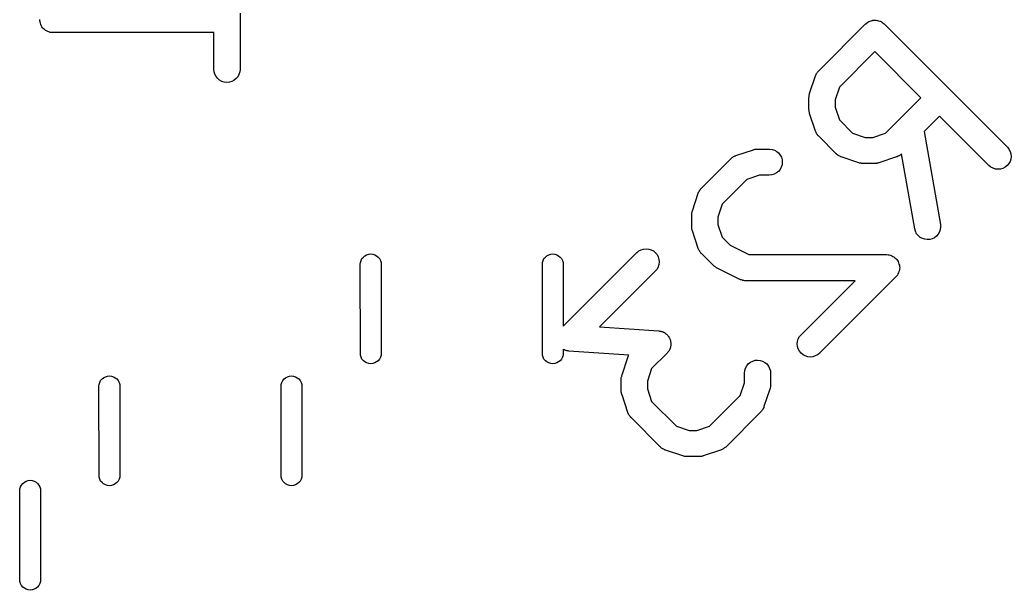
# Model space of a CAD drawing. Extents: x 131.3 to 160.3, y -137 to -94.4.
# Drawn here: x 145.96 to 151.65, y -135.8 to -132.53 of the extents above; entities that cross this region are included whole.
import ezdxf

# ---------------------------------------------------------------- set-up
doc = ezdxf.new("R2010")
doc.units = 0
doc.layers.add('BLACK', color=7, linetype='CONTINUOUS')

msp = doc.modelspace()

# ---------------------------------------------------------------- linework, layer by layer
at = {"layer": 'BLACK', "linetype": 'CONTINUOUS'}
for p, q in [((147.227, -132.24), (147.227, -132.812)), ((146.078, -132.533), (146.077, -132.526)), ((146.079, -132.54), (146.078, -132.533)), ((146.081, -132.547), (146.079, -132.54)), ((146.079, -132.54), (146.079, -132.54)), ((146.079, -132.54), (146.079, -132.54)), ((150.825, -132.546), (150.83, -132.542)), ((150.83, -132.542), (150.83, -132.541)), ((150.83, -132.541), (150.831, -132.541)), ((150.831, -132.541), (150.837, -132.538)), ((150.837, -132.538), (150.843, -132.535)), ((150.843, -132.535), (150.843, -132.535)), ((150.843, -132.535), (150.844, -132.535)), ((150.844, -132.535), (150.85, -132.533)), ((150.85, -132.533), (150.857, -132.531)), ((150.857, -132.531), (150.857, -132.53)), ((150.857, -132.53), (150.858, -132.53)), ((150.858, -132.53), (150.865, -132.53)), ((150.865, -132.53), (150.872, -132.529)), ((150.872, -132.529), (150.872, -132.529)), ((150.872, -132.529), (150.879, -132.53)), ((150.872, -132.529), (150.872, -132.529)), ((150.879, -132.53), (150.886, -132.531)), ((150.886, -132.531), (150.886, -132.531)), ((150.886, -132.531), (150.887, -132.531)), ((150.887, -132.531), (150.893, -132.533)), ((150.893, -132.533), (150.9, -132.535)), ((150.9, -132.535), (150.9, -132.535)), ((150.9, -132.535), (150.901, -132.535)), ((150.901, -132.535), (150.907, -132.538)), ((150.907, -132.538), (150.913, -132.542)), ((150.913, -132.542), (150.913, -132.542)), ((150.913, -132.542), (150.914, -132.542)), ((150.914, -132.542), (150.919, -132.547)), ((146.083, -132.554), (146.081, -132.547)), ((146.086, -132.561), (146.083, -132.554)), ((146.083, -132.554), (146.083, -132.554)), ((146.083, -132.554), (146.083, -132.554)), ((146.09, -132.567), (146.086, -132.561)), ((146.094, -132.573), (146.09, -132.567)), ((146.09, -132.567), (146.09, -132.567)), ((146.09, -132.567), (146.09, -132.567)), ((146.099, -132.579), (146.094, -132.573)), ((146.104, -132.583), (146.099, -132.579)), ((146.099, -132.579), (146.099, -132.579)), ((146.099, -132.579), (146.099, -132.579)), ((146.11, -132.588), (146.104, -132.583)), ((146.116, -132.591), (146.11, -132.588)), ((146.11, -132.588), (146.11, -132.588)), ((146.11, -132.588), (146.11, -132.588)), ((146.123, -132.595), (146.116, -132.591)), ((146.13, -132.597), (146.123, -132.595)), ((146.123, -132.595), (146.123, -132.595)), ((146.123, -132.595), (146.123, -132.595)), ((146.137, -132.6), (146.13, -132.597)), ((146.144, -132.6), (146.137, -132.6)), ((146.137, -132.6), (146.137, -132.6)), ((146.137, -132.6), (146.137, -132.6)), ((146.151, -132.601), (146.144, -132.6)), ((150.549, -132.82), (150.818, -132.551)), ((150.818, -132.551), (150.819, -132.551)), ((150.819, -132.55), (150.825, -132.546)), ((150.819, -132.551), (150.819, -132.55)), ((150.819, -132.551), (150.819, -132.551)), ((150.819, -132.551), (150.819, -132.551)), ((150.919, -132.547), (150.924, -132.551)), ((150.924, -132.551), (151.632, -133.258)), ((146.152, -132.601), (146.151, -132.601)), ((146.151, -132.601), (146.151, -132.601)), ((146.151, -132.601), (146.151, -132.601)), ((146.151, -132.601), (146.151, -132.601)), ((147.077, -132.601), (146.152, -132.601)), ((147.077, -132.812), (147.077, -132.601)), ((150.871, -132.71), (150.668, -132.914)), ((151.136, -132.975), (150.871, -132.71)), ((147.079, -132.826), (147.077, -132.812)), ((147.083, -132.84), (147.079, -132.826)), ((147.226, -132.827), (147.221, -132.841)), ((147.227, -132.813), (147.226, -132.827)), ((147.227, -132.812), (147.227, -132.813)), ((150.543, -132.828), (150.546, -132.824)), ((150.546, -132.824), (150.548, -132.822)), ((150.548, -132.822), (150.549, -132.82)), ((147.09, -132.853), (147.083, -132.84)), ((147.099, -132.865), (147.09, -132.853)), ((147.11, -132.874), (147.099, -132.865)), ((147.123, -132.881), (147.11, -132.874)), ((147.137, -132.885), (147.123, -132.881)), ((147.18, -132.881), (147.166, -132.886)), ((147.193, -132.875), (147.18, -132.881)), ((147.205, -132.865), (147.193, -132.875)), ((147.214, -132.854), (147.205, -132.865)), ((147.221, -132.841), (147.214, -132.854)), ((150.497, -132.951), (150.531, -132.85)), ((150.531, -132.849), (150.532, -132.847)), ((150.531, -132.85), (150.531, -132.849)), ((150.532, -132.847), (150.533, -132.845)), ((150.533, -132.845), (150.535, -132.84)), ((150.535, -132.84), (150.537, -132.836)), ((150.537, -132.836), (150.539, -132.834)), ((150.539, -132.834), (150.54, -132.832)), ((150.54, -132.832), (150.543, -132.828)), ((147.152, -132.887), (147.137, -132.885)), ((147.166, -132.886), (147.152, -132.887)), ((150.668, -132.914), (150.643, -132.987)), ((150.493, -132.973), (150.494, -132.969)), ((150.493, -132.975), (150.493, -132.973)), ((150.493, -133.042), (150.493, -132.975)), ((150.494, -132.965), (150.495, -132.962)), ((150.494, -132.969), (150.494, -132.965)), ((150.495, -132.959), (150.496, -132.955)), ((150.495, -132.962), (150.495, -132.959)), ((150.496, -132.955), (150.497, -132.951)), ((150.643, -132.987), (150.643, -133.03)), ((150.932, -133.178), (151.136, -132.975)), ((150.494, -133.046), (150.493, -133.042)), ((150.494, -133.05), (150.494, -133.046)), ((150.494, -133.053), (150.494, -133.05)), ((150.495, -133.056), (150.494, -133.053)), ((150.643, -133.03), (150.668, -133.102)), ((150.496, -133.06), (150.495, -133.056)), ((150.497, -133.065), (150.496, -133.06)), ((150.497, -133.066), (150.497, -133.065)), ((150.531, -133.167), (150.497, -133.066)), ((150.668, -133.102), (150.744, -133.178)), ((151.242, -133.081), (151.154, -133.168)), ((151.525, -133.364), (151.242, -133.081)), ((150.532, -133.169), (150.531, -133.167)), ((150.532, -133.171), (150.532, -133.169)), ((151.154, -133.168), (151.248, -133.702)), ((150.535, -133.175), (150.532, -133.171)), ((150.537, -133.18), (150.535, -133.175)), ((150.538, -133.182), (150.537, -133.18)), ((150.539, -133.184), (150.538, -133.182)), ((150.542, -133.188), (150.539, -133.184)), ((150.545, -133.192), (150.542, -133.188)), ((150.547, -133.193), (150.545, -133.192)), ((150.548, -133.195), (150.547, -133.193)), ((150.549, -133.196), (150.548, -133.195)), ((150.65, -133.297), (150.549, -133.196)), ((150.744, -133.178), (150.816, -133.203)), ((150.816, -133.203), (150.859, -133.203)), ((150.859, -133.203), (150.932, -133.178)), ((150.073, -133.307), (150.174, -133.274)), ((150.174, -133.274), (150.175, -133.273)), ((150.175, -133.273), (150.179, -133.273)), ((150.179, -133.273), (150.183, -133.271)), ((150.183, -133.271), (150.187, -133.271)), ((150.187, -133.271), (150.19, -133.27)), ((150.19, -133.27), (150.194, -133.27)), ((150.194, -133.27), (150.198, -133.27)), ((150.198, -133.27), (150.265, -133.27)), ((150.265, -133.27), (150.266, -133.27)), ((150.266, -133.27), (150.281, -133.272)), ((150.281, -133.272), (150.295, -133.276)), ((150.295, -133.276), (150.308, -133.283)), ((150.308, -133.283), (150.319, -133.292)), ((151.632, -133.258), (151.632, -133.259)), ((151.632, -133.259), (151.641, -133.27)), ((151.641, -133.27), (151.648, -133.283)), ((151.648, -133.283), (151.652, -133.297)), ((149.876, -133.494), (150.044, -133.326)), ((150.044, -133.326), (150.045, -133.325)), ((150.045, -133.325), (150.046, -133.323)), ((150.046, -133.323), (150.048, -133.322)), ((150.048, -133.322), (150.052, -133.319)), ((150.052, -133.319), (150.056, -133.316)), ((150.056, -133.316), (150.058, -133.315)), ((150.058, -133.315), (150.06, -133.313)), ((150.06, -133.313), (150.065, -133.311)), ((150.065, -133.311), (150.069, -133.309)), ((150.069, -133.309), (150.071, -133.308)), ((150.071, -133.308), (150.073, -133.307)), ((150.319, -133.292), (150.328, -133.304)), ((150.328, -133.304), (150.335, -133.317)), ((150.335, -133.317), (150.339, -133.331)), ((150.339, -133.331), (150.34, -133.345)), ((150.652, -133.298), (150.65, -133.297)), ((150.653, -133.3), (150.652, -133.298)), ((150.657, -133.303), (150.653, -133.3)), ((150.661, -133.306), (150.657, -133.303)), ((150.663, -133.307), (150.661, -133.306)), ((150.665, -133.309), (150.663, -133.307)), ((150.67, -133.311), (150.665, -133.309)), ((150.674, -133.313), (150.67, -133.311)), ((150.676, -133.314), (150.674, -133.313)), ((150.678, -133.315), (150.676, -133.314)), ((150.679, -133.315), (150.678, -133.315)), ((150.78, -133.349), (150.679, -133.315)), ((150.996, -133.315), (150.895, -133.349)), ((150.998, -133.314), (150.996, -133.315)), ((151, -133.314), (150.998, -133.314)), ((151.005, -133.311), (151, -133.314)), ((151.01, -133.309), (151.005, -133.311)), ((151.011, -133.308), (151.01, -133.309)), ((151.013, -133.307), (151.011, -133.308)), ((151.017, -133.304), (151.013, -133.307)), ((151.021, -133.301), (151.017, -133.304)), ((151.023, -133.299), (151.021, -133.301)), ((151.025, -133.298), (151.023, -133.299)), ((151.101, -133.728), (151.025, -133.298)), ((151.652, -133.327), (151.648, -133.341)), ((151.652, -133.297), (151.654, -133.312)), ((151.654, -133.312), (151.652, -133.327)), ((150.327, -133.387), (150.318, -133.398)), ((150.334, -133.374), (150.327, -133.387)), ((150.339, -133.36), (150.334, -133.374)), ((150.34, -133.345), (150.339, -133.36)), ((150.784, -133.35), (150.78, -133.349)), ((150.788, -133.351), (150.784, -133.35)), ((150.792, -133.351), (150.788, -133.351)), ((150.795, -133.352), (150.792, -133.351)), ((150.799, -133.352), (150.795, -133.352)), ((150.803, -133.353), (150.799, -133.352)), ((150.804, -133.353), (150.803, -133.353)), ((150.871, -133.353), (150.804, -133.353)), ((150.876, -133.352), (150.871, -133.353)), ((150.88, -133.352), (150.876, -133.352)), ((150.883, -133.351), (150.88, -133.352)), ((150.886, -133.351), (150.883, -133.351)), ((150.89, -133.35), (150.886, -133.351)), ((150.894, -133.349), (150.89, -133.35)), ((150.895, -133.349), (150.894, -133.349)), ((151.537, -133.374), (151.525, -133.364)), ((151.55, -133.38), (151.537, -133.374)), ((151.564, -133.385), (151.55, -133.38)), ((151.578, -133.386), (151.564, -133.385)), ((151.593, -133.385), (151.578, -133.386)), ((151.607, -133.381), (151.593, -133.385)), ((151.62, -133.374), (151.607, -133.381)), ((151.631, -133.365), (151.62, -133.374)), ((151.641, -133.353), (151.631, -133.365)), ((151.648, -133.341), (151.641, -133.353)), ((150.137, -133.444), (149.994, -133.587)), ((150.21, -133.42), (150.137, -133.444)), ((150.265, -133.42), (150.21, -133.42)), ((150.28, -133.418), (150.265, -133.42)), ((150.294, -133.414), (150.28, -133.418)), ((150.307, -133.407), (150.294, -133.414)), ((150.318, -133.398), (150.307, -133.407)), ((149.862, -133.514), (149.864, -133.509)), ((149.864, -133.509), (149.865, -133.507)), ((149.865, -133.507), (149.866, -133.505)), ((149.866, -133.505), (149.87, -133.501)), ((149.87, -133.501), (149.873, -133.497)), ((149.873, -133.497), (149.874, -133.496)), ((149.874, -133.496), (149.876, -133.494)), ((149.824, -133.624), (149.857, -133.523)), ((149.857, -133.523), (149.858, -133.522)), ((149.858, -133.522), (149.859, -133.52)), ((149.859, -133.518), (149.862, -133.514)), ((149.859, -133.52), (149.859, -133.518)), ((149.823, -133.628), (149.824, -133.624)), ((149.994, -133.587), (149.97, -133.66)), ((149.82, -133.643), (149.821, -133.639)), ((149.82, -133.647), (149.82, -133.643)), ((149.82, -133.648), (149.82, -133.647)), ((149.82, -133.715), (149.82, -133.648)), ((149.821, -133.635), (149.822, -133.632)), ((149.821, -133.639), (149.821, -133.635)), ((149.822, -133.632), (149.823, -133.628)), ((149.97, -133.66), (149.97, -133.703)), ((149.82, -133.72), (149.82, -133.715)), ((149.82, -133.724), (149.82, -133.72)), ((149.821, -133.727), (149.82, -133.724)), ((149.821, -133.73), (149.821, -133.727)), ((149.823, -133.734), (149.821, -133.73)), ((149.823, -133.738), (149.823, -133.734)), ((149.824, -133.739), (149.823, -133.738)), ((149.97, -133.703), (149.994, -133.776)), ((151.105, -133.742), (151.101, -133.728)), ((151.247, -133.732), (151.243, -133.746)), ((151.249, -133.718), (151.247, -133.732)), ((151.248, -133.702), (151.248, -133.703)), ((151.248, -133.703), (151.249, -133.718)), ((149.857, -133.84), (149.824, -133.739)), ((149.994, -133.776), (150.04, -133.822)), ((151.111, -133.756), (151.105, -133.742)), ((151.12, -133.767), (151.111, -133.756)), ((151.131, -133.777), (151.12, -133.767)), ((151.144, -133.784), (151.131, -133.777)), ((151.158, -133.788), (151.144, -133.784)), ((151.172, -133.79), (151.158, -133.788)), ((151.187, -133.789), (151.172, -133.79)), ((151.201, -133.785), (151.187, -133.789)), ((151.214, -133.779), (151.201, -133.785)), ((151.226, -133.77), (151.214, -133.779)), ((151.235, -133.759), (151.226, -133.77)), ((151.243, -133.746), (151.235, -133.759)), ((149.517, -133.854), (149.53, -133.848)), ((149.53, -133.848), (149.544, -133.844)), ((149.544, -133.844), (149.559, -133.842)), ((149.559, -133.842), (149.574, -133.844)), ((149.574, -133.844), (149.588, -133.848)), ((149.588, -133.848), (149.6, -133.855)), ((149.858, -133.842), (149.857, -133.84)), ((149.859, -133.844), (149.858, -133.842)), ((149.861, -133.849), (149.859, -133.844)), ((149.863, -133.853), (149.861, -133.849)), ((150.04, -133.822), (150.148, -133.876)), ((147.922, -133.91), (147.927, -133.899)), ((147.927, -133.899), (147.935, -133.89)), ((147.935, -133.89), (147.944, -133.883)), ((147.944, -133.883), (147.954, -133.877)), ((147.954, -133.877), (147.966, -133.874)), ((147.966, -133.874), (147.977, -133.872)), ((147.977, -133.872), (147.989, -133.874)), ((147.989, -133.874), (148.001, -133.877)), ((148.001, -133.877), (148.011, -133.883)), ((148.011, -133.883), (148.02, -133.89)), ((148.02, -133.89), (148.028, -133.899)), ((148.028, -133.899), (148.033, -133.91)), ((148.967, -133.91), (148.972, -133.899)), ((148.972, -133.899), (148.98, -133.89)), ((148.98, -133.89), (148.989, -133.883)), ((148.989, -133.883), (148.999, -133.877)), ((148.999, -133.877), (149.011, -133.874)), ((149.011, -133.874), (149.022, -133.872)), ((149.022, -133.872), (149.034, -133.874)), ((149.034, -133.874), (149.046, -133.877)), ((149.046, -133.877), (149.056, -133.883)), ((149.056, -133.883), (149.065, -133.89)), ((149.065, -133.89), (149.073, -133.899)), ((149.073, -133.899), (149.078, -133.91)), ((149.082, -134.287), (149.505, -133.864)), ((149.505, -133.864), (149.506, -133.864)), ((149.506, -133.864), (149.517, -133.854)), ((149.6, -133.855), (149.612, -133.865)), ((149.612, -133.865), (149.621, -133.876)), ((149.621, -133.876), (149.628, -133.889)), ((149.628, -133.889), (149.632, -133.903)), ((149.632, -133.903), (149.633, -133.918)), ((149.865, -133.855), (149.863, -133.853)), ((149.866, -133.857), (149.865, -133.855)), ((149.869, -133.861), (149.866, -133.857)), ((149.872, -133.865), (149.869, -133.861)), ((149.873, -133.867), (149.872, -133.865)), ((149.875, -133.869), (149.873, -133.867)), ((149.876, -133.869), (149.875, -133.869)), ((149.943, -133.937), (149.876, -133.869)), ((150.148, -133.876), (150.939, -133.876)), ((150.939, -133.876), (150.94, -133.876)), ((150.94, -133.876), (150.94, -133.876)), ((150.94, -133.876), (150.94, -133.876)), ((150.94, -133.876), (150.94, -133.876)), ((150.94, -133.876), (150.947, -133.877)), ((150.947, -133.877), (150.954, -133.878)), ((150.954, -133.878), (150.954, -133.878)), ((150.954, -133.878), (150.954, -133.878)), ((150.954, -133.878), (150.961, -133.88)), ((150.961, -133.88), (150.968, -133.882)), ((150.968, -133.882), (150.968, -133.882)), ((150.968, -133.882), (150.968, -133.882)), ((150.968, -133.882), (150.975, -133.886)), ((150.975, -133.886), (150.981, -133.889)), ((150.981, -133.889), (150.981, -133.889)), ((150.981, -133.889), (150.981, -133.889)), ((150.981, -133.889), (150.987, -133.894)), ((150.987, -133.894), (150.992, -133.898)), ((150.992, -133.898), (150.992, -133.898)), ((150.992, -133.898), (150.992, -133.899)), ((150.992, -133.899), (150.997, -133.904)), ((150.997, -133.904), (151.001, -133.91)), ((147.917, -133.93), (147.918, -133.921)), ((147.918, -134.445), (147.917, -133.93)), ((147.918, -133.921), (147.922, -133.91)), ((148.033, -133.91), (148.037, -133.921)), ((148.037, -133.921), (148.037, -133.93)), ((148.037, -133.93), (148.037, -134.445)), ((148.963, -133.921), (148.967, -133.91)), ((148.963, -133.93), (148.963, -133.921)), ((148.963, -134.445), (148.963, -133.93)), ((149.078, -133.91), (149.082, -133.921)), ((149.082, -133.921), (149.082, -133.93)), ((149.082, -133.93), (149.082, -134.287)), ((149.621, -133.959), (149.611, -133.97)), ((149.627, -133.946), (149.621, -133.959)), ((149.632, -133.932), (149.627, -133.946)), ((149.633, -133.918), (149.632, -133.932)), ((149.946, -133.939), (149.943, -133.937)), ((149.949, -133.942), (149.946, -133.939)), ((149.952, -133.944), (149.949, -133.942)), ((149.954, -133.946), (149.952, -133.944)), ((149.958, -133.948), (149.954, -133.946)), ((149.961, -133.95), (149.958, -133.948)), ((149.962, -133.951), (149.961, -133.95)), ((150.097, -134.018), (149.962, -133.951)), ((151.001, -133.91), (151.001, -133.91)), ((151.001, -133.91), (151.002, -133.91)), ((151.002, -133.91), (151.005, -133.916)), ((151.005, -133.916), (151.008, -133.923)), ((151.008, -133.923), (151.008, -133.923)), ((151.008, -133.923), (151.008, -133.923)), ((151.008, -133.923), (151.01, -133.93)), ((151.01, -133.93), (151.012, -133.937)), ((151.012, -133.966), (151.01, -133.973)), ((151.012, -133.937), (151.012, -133.937)), ((151.012, -133.937), (151.012, -133.937)), ((151.012, -133.937), (151.013, -133.944)), ((151.013, -133.959), (151.012, -133.966)), ((151.012, -133.966), (151.012, -133.966)), ((151.012, -133.966), (151.012, -133.966)), ((151.013, -133.944), (151.014, -133.951)), ((151.014, -133.952), (151.013, -133.959)), ((151.014, -133.951), (151.014, -133.951)), ((151.014, -133.951), (151.014, -133.952)), ((149.611, -133.97), (149.29, -134.291)), ((150.099, -134.019), (150.097, -134.018)), ((150.101, -134.02), (150.099, -134.019)), ((150.106, -134.021), (150.101, -134.02)), ((150.111, -134.023), (150.106, -134.021)), ((150.113, -134.024), (150.111, -134.023)), ((150.992, -134.004), (150.554, -134.442)), ((150.996, -133.999), (150.992, -134.004)), ((151.001, -133.993), (150.996, -133.999)), ((151.004, -133.986), (151.001, -133.993)), ((151.001, -133.993), (151.001, -133.993)), ((151.001, -133.993), (151.001, -133.993)), ((151.008, -133.98), (151.004, -133.986)), ((151.01, -133.973), (151.008, -133.98)), ((151.008, -133.98), (151.008, -133.98)), ((151.008, -133.98), (151.008, -133.98)), ((150.115, -134.024), (150.113, -134.024)), ((150.12, -134.025), (150.115, -134.024)), ((150.125, -134.026), (150.12, -134.025)), ((150.127, -134.026), (150.125, -134.026)), ((150.13, -134.026), (150.127, -134.026)), ((150.131, -134.026), (150.13, -134.026)), ((150.758, -134.026), (150.131, -134.026)), ((150.448, -134.336), (150.758, -134.026)), ((149.29, -134.291), (149.631, -134.314)), ((149.631, -134.314), (149.632, -134.314)), ((149.632, -134.314), (149.636, -134.315)), ((149.636, -134.315), (149.641, -134.315)), ((149.641, -134.315), (149.643, -134.316)), ((149.643, -134.316), (149.646, -134.317)), ((149.646, -134.317), (149.65, -134.318)), ((149.65, -134.318), (149.655, -134.32)), ((149.655, -134.32), (149.657, -134.321)), ((149.657, -134.321), (149.66, -134.322)), ((149.66, -134.322), (149.664, -134.324)), ((149.664, -134.324), (149.668, -134.327)), ((149.668, -134.327), (149.67, -134.328)), ((149.67, -134.328), (149.672, -134.33)), ((149.672, -134.33), (149.675, -134.333)), ((149.675, -134.333), (149.679, -134.336)), ((149.679, -134.336), (149.681, -134.338)), ((149.681, -134.338), (149.683, -134.34)), ((149.683, -134.34), (149.685, -134.344)), ((149.685, -134.344), (149.688, -134.347)), ((149.688, -134.347), (149.689, -134.35)), ((149.689, -134.35), (149.691, -134.352)), ((149.691, -134.352), (149.693, -134.356)), ((149.693, -134.356), (149.695, -134.36)), ((149.695, -134.36), (149.696, -134.363)), ((149.696, -134.363), (149.697, -134.365)), ((150.427, -134.374), (150.432, -134.36)), ((150.432, -134.36), (150.439, -134.347)), ((150.439, -134.347), (150.448, -134.336)), ((149.086, -134.422), (149.082, -134.419)), ((149.082, -134.419), (149.082, -134.445)), ((149.694, -134.42), (149.693, -134.422)), ((149.695, -134.418), (149.694, -134.42)), ((149.696, -134.413), (149.695, -134.418)), ((149.698, -134.409), (149.696, -134.413)), ((149.697, -134.365), (149.698, -134.37)), ((149.698, -134.37), (149.699, -134.374)), ((149.699, -134.404), (149.698, -134.406)), ((149.698, -134.406), (149.698, -134.409)), ((149.699, -134.374), (149.699, -134.377)), ((149.699, -134.377), (149.7, -134.38)), ((149.7, -134.399), (149.699, -134.404)), ((149.7, -134.38), (149.7, -134.384)), ((149.7, -134.384), (149.701, -134.389)), ((149.701, -134.389), (149.7, -134.392)), ((149.7, -134.392), (149.7, -134.394)), ((149.7, -134.394), (149.7, -134.399)), ((150.426, -134.388), (150.427, -134.374)), ((150.427, -134.403), (150.426, -134.388)), ((150.432, -134.417), (150.427, -134.403)), ((150.438, -134.43), (150.432, -134.417)), ((147.918, -134.454), (147.918, -134.445)), ((147.922, -134.465), (147.918, -134.454)), ((147.927, -134.476), (147.922, -134.465)), ((147.935, -134.485), (147.927, -134.476)), ((148.028, -134.476), (148.02, -134.485)), ((148.033, -134.465), (148.028, -134.476)), ((148.037, -134.454), (148.033, -134.465)), ((148.037, -134.445), (148.037, -134.454)), ((148.963, -134.454), (148.963, -134.445)), ((148.967, -134.465), (148.963, -134.454)), ((148.972, -134.476), (148.967, -134.465)), ((148.98, -134.485), (148.972, -134.476)), ((149.073, -134.476), (149.065, -134.485)), ((149.078, -134.465), (149.073, -134.476)), ((149.082, -134.454), (149.078, -134.465)), ((149.082, -134.445), (149.082, -134.454)), ((149.089, -134.423), (149.086, -134.422)), ((149.091, -134.424), (149.089, -134.423)), ((149.096, -134.426), (149.091, -134.424)), ((149.1, -134.427), (149.096, -134.426)), ((149.103, -134.428), (149.1, -134.427)), ((149.105, -134.428), (149.103, -134.428)), ((149.11, -134.429), (149.105, -134.428)), ((149.114, -134.43), (149.11, -134.429)), ((149.115, -134.43), (149.114, -134.43)), ((149.459, -134.453), (149.115, -134.43)), ((149.42, -134.567), (149.453, -134.466)), ((149.453, -134.466), (149.454, -134.465)), ((149.454, -134.465), (149.455, -134.463)), ((149.455, -134.461), (149.458, -134.456)), ((149.455, -134.463), (149.455, -134.461)), ((149.458, -134.456), (149.459, -134.453)), ((149.679, -134.442), (149.59, -134.53)), ((149.682, -134.438), (149.679, -134.442)), ((149.685, -134.435), (149.682, -134.438)), ((149.686, -134.433), (149.685, -134.435)), ((149.688, -134.43), (149.686, -134.433)), ((149.69, -134.426), (149.688, -134.43)), ((149.693, -134.422), (149.69, -134.426)), ((150.448, -134.441), (150.438, -134.43)), ((150.459, -134.451), (150.448, -134.441)), ((150.472, -134.458), (150.459, -134.451)), ((150.486, -134.462), (150.472, -134.458)), ((150.5, -134.464), (150.486, -134.462)), ((150.515, -134.462), (150.5, -134.464)), ((150.529, -134.458), (150.515, -134.462)), ((150.542, -134.452), (150.529, -134.458)), ((150.553, -134.443), (150.542, -134.452)), ((150.554, -134.442), (150.553, -134.443)), ((147.944, -134.492), (147.935, -134.485)), ((147.954, -134.498), (147.944, -134.492)), ((147.966, -134.501), (147.954, -134.498)), ((147.977, -134.503), (147.966, -134.501)), ((147.989, -134.501), (147.977, -134.503)), ((148.001, -134.498), (147.989, -134.501)), ((148.011, -134.492), (148.001, -134.498)), ((148.02, -134.485), (148.011, -134.492)), ((148.989, -134.492), (148.98, -134.485)), ((148.999, -134.498), (148.989, -134.492)), ((149.011, -134.501), (148.999, -134.498)), ((149.022, -134.503), (149.011, -134.501)), ((149.034, -134.501), (149.022, -134.503)), ((149.046, -134.498), (149.034, -134.501)), ((149.056, -134.492), (149.046, -134.498)), ((149.065, -134.485), (149.056, -134.492)), ((149.59, -134.53), (149.566, -134.603)), ((150.125, -134.542), (150.129, -134.528)), ((150.129, -134.528), (150.136, -134.515)), ((150.136, -134.515), (150.145, -134.504)), ((150.145, -134.504), (150.157, -134.494)), ((150.157, -134.494), (150.17, -134.488)), ((150.17, -134.488), (150.184, -134.483)), ((150.184, -134.483), (150.198, -134.482)), ((150.198, -134.482), (150.213, -134.484)), ((150.213, -134.484), (150.227, -134.488)), ((150.227, -134.488), (150.24, -134.495)), ((150.24, -134.495), (150.251, -134.504)), ((150.251, -134.504), (150.26, -134.516)), ((150.26, -134.516), (150.267, -134.529)), ((150.267, -134.529), (150.272, -134.543)), ((146.427, -134.599), (146.435, -134.59)), ((146.435, -134.59), (146.444, -134.583)), ((146.444, -134.583), (146.454, -134.577)), ((146.454, -134.577), (146.466, -134.574)), ((146.466, -134.574), (146.477, -134.572)), ((146.477, -134.572), (146.489, -134.574)), ((146.489, -134.574), (146.501, -134.577)), ((146.501, -134.577), (146.511, -134.583)), ((146.511, -134.583), (146.52, -134.59)), ((146.52, -134.59), (146.528, -134.599)), ((147.472, -134.599), (147.48, -134.59)), ((147.48, -134.59), (147.489, -134.583)), ((147.489, -134.583), (147.499, -134.577)), ((147.499, -134.577), (147.511, -134.574)), ((147.511, -134.574), (147.522, -134.572)), ((147.522, -134.572), (147.534, -134.574)), ((147.534, -134.574), (147.546, -134.577)), ((147.546, -134.577), (147.556, -134.583)), ((147.556, -134.583), (147.565, -134.59)), ((147.565, -134.59), (147.573, -134.599)), ((149.416, -134.581), (149.417, -134.578)), ((149.416, -134.586), (149.416, -134.581)), ((149.416, -134.59), (149.416, -134.586)), ((149.416, -134.591), (149.416, -134.59)), ((149.416, -134.658), (149.416, -134.591)), ((149.417, -134.578), (149.418, -134.575)), ((149.418, -134.575), (149.419, -134.571)), ((149.419, -134.571), (149.42, -134.567)), ((150.123, -134.556), (150.125, -134.542)), ((150.123, -134.557), (150.123, -134.556)), ((150.123, -134.612), (150.123, -134.557)), ((150.272, -134.543), (150.273, -134.557)), ((150.273, -134.557), (150.273, -134.624)), ((146.417, -134.63), (146.418, -134.621)), ((146.418, -135.145), (146.417, -134.63)), ((146.418, -134.621), (146.422, -134.61)), ((146.422, -134.61), (146.427, -134.599)), ((146.528, -134.599), (146.533, -134.61)), ((146.533, -134.61), (146.537, -134.621)), ((146.537, -134.621), (146.537, -134.63)), ((146.537, -134.63), (146.537, -135.145)), ((147.463, -134.621), (147.467, -134.61)), ((147.463, -134.63), (147.463, -134.621)), ((147.463, -135.145), (147.463, -134.63)), ((147.467, -134.61), (147.472, -134.599)), ((147.573, -134.599), (147.578, -134.61)), ((147.578, -134.61), (147.582, -134.621)), ((147.582, -134.621), (147.582, -134.63)), ((147.582, -134.63), (147.582, -135.145)), ((149.566, -134.603), (149.566, -134.646)), ((149.566, -134.646), (149.59, -134.719)), ((150.099, -134.685), (150.123, -134.612)), ((150.269, -134.648), (150.235, -134.749)), ((150.27, -134.644), (150.269, -134.648)), ((150.271, -134.64), (150.27, -134.644)), ((150.272, -134.637), (150.271, -134.64)), ((150.273, -134.625), (150.272, -134.63)), ((150.272, -134.63), (150.272, -134.634)), ((150.272, -134.634), (150.272, -134.637)), ((150.273, -134.624), (150.273, -134.625)), ((149.416, -134.662), (149.416, -134.658)), ((149.416, -134.667), (149.416, -134.662)), ((149.417, -134.67), (149.416, -134.667)), ((149.417, -134.673), (149.417, -134.67)), ((149.419, -134.677), (149.417, -134.673)), ((149.419, -134.681), (149.419, -134.677)), ((149.42, -134.682), (149.419, -134.681)), ((149.453, -134.783), (149.42, -134.682)), ((149.922, -134.862), (150.099, -134.685)), ((149.59, -134.719), (149.733, -134.862)), ((150.231, -134.759), (150.229, -134.763)), ((150.234, -134.754), (150.231, -134.759)), ((150.235, -134.75), (150.234, -134.752)), ((150.234, -134.752), (150.234, -134.754)), ((150.235, -134.749), (150.235, -134.75)), ((149.454, -134.785), (149.453, -134.783)), ((149.455, -134.787), (149.454, -134.785)), ((149.457, -134.792), (149.455, -134.787)), ((149.459, -134.796), (149.457, -134.792)), ((149.461, -134.798), (149.459, -134.796)), ((149.462, -134.8), (149.461, -134.798)), ((149.465, -134.804), (149.462, -134.8)), ((149.468, -134.808), (149.465, -134.804)), ((149.469, -134.81), (149.468, -134.808)), ((149.471, -134.811), (149.469, -134.81)), ((149.472, -134.812), (149.471, -134.811)), ((149.64, -134.981), (149.472, -134.812)), ((150.217, -134.778), (150.015, -134.981)), ((150.219, -134.777), (150.217, -134.778)), ((150.22, -134.775), (150.219, -134.777)), ((150.223, -134.771), (150.22, -134.775)), ((150.227, -134.767), (150.223, -134.771)), ((150.228, -134.765), (150.227, -134.767)), ((150.229, -134.763), (150.228, -134.765)), ((149.733, -134.862), (149.806, -134.886)), ((149.849, -134.886), (149.922, -134.862)), ((149.806, -134.886), (149.849, -134.886)), ((149.642, -134.982), (149.64, -134.981)), ((149.643, -134.984), (149.642, -134.982)), ((149.647, -134.987), (149.643, -134.984)), ((149.651, -134.99), (149.647, -134.987)), ((149.653, -134.991), (149.651, -134.99)), ((150.003, -134.99), (150.001, -134.991)), ((150.007, -134.987), (150.003, -134.99)), ((150.011, -134.984), (150.007, -134.987)), ((150.013, -134.983), (150.011, -134.984)), ((150.015, -134.981), (150.013, -134.983)), ((150.015, -134.981), (150.015, -134.981)), ((149.655, -134.992), (149.653, -134.991)), ((149.66, -134.994), (149.655, -134.992)), ((149.664, -134.997), (149.66, -134.994)), ((149.666, -134.997), (149.664, -134.997)), ((149.668, -134.998), (149.666, -134.997)), ((149.669, -134.999), (149.668, -134.998)), ((149.77, -135.032), (149.669, -134.999)), ((149.774, -135.033), (149.77, -135.032)), ((149.778, -135.035), (149.774, -135.033)), ((149.781, -135.035), (149.778, -135.035)), ((149.784, -135.036), (149.781, -135.035)), ((149.789, -135.036), (149.784, -135.036)), ((149.793, -135.036), (149.789, -135.036)), ((149.794, -135.036), (149.793, -135.036)), ((149.861, -135.036), (149.794, -135.036)), ((149.865, -135.036), (149.861, -135.036)), ((149.87, -135.036), (149.865, -135.036)), ((149.873, -135.035), (149.87, -135.036)), ((149.876, -135.035), (149.873, -135.035)), ((149.88, -135.034), (149.876, -135.035)), ((149.884, -135.033), (149.88, -135.034)), ((149.885, -135.032), (149.884, -135.033)), ((149.986, -134.999), (149.885, -135.032)), ((149.988, -134.998), (149.986, -134.999)), ((149.99, -134.997), (149.988, -134.998)), ((149.995, -134.995), (149.99, -134.997)), ((149.999, -134.993), (149.995, -134.995)), ((150.001, -134.991), (149.999, -134.993)), ((146.418, -135.154), (146.418, -135.145)), ((146.422, -135.165), (146.418, -135.154)), ((146.537, -135.154), (146.533, -135.165)), ((146.537, -135.145), (146.537, -135.154)), ((147.463, -135.154), (147.463, -135.145)), ((147.467, -135.165), (147.463, -135.154)), ((147.582, -135.154), (147.578, -135.165)), ((147.582, -135.145), (147.582, -135.154)), ((145.963, -135.221), (145.967, -135.21)), ((145.967, -135.21), (145.972, -135.199)), ((145.972, -135.199), (145.98, -135.19)), ((145.98, -135.19), (145.989, -135.183)), ((145.989, -135.183), (145.999, -135.177)), ((145.999, -135.177), (146.011, -135.174)), ((146.011, -135.174), (146.022, -135.172)), ((146.022, -135.172), (146.034, -135.174)), ((146.034, -135.174), (146.046, -135.177)), ((146.046, -135.177), (146.056, -135.183)), ((146.056, -135.183), (146.065, -135.19)), ((146.065, -135.19), (146.073, -135.199)), ((146.073, -135.199), (146.078, -135.21)), ((146.078, -135.21), (146.082, -135.221)), ((146.427, -135.176), (146.422, -135.165)), ((146.435, -135.185), (146.427, -135.176)), ((146.444, -135.192), (146.435, -135.185)), ((146.454, -135.198), (146.444, -135.192)), ((146.466, -135.201), (146.454, -135.198)), ((146.477, -135.203), (146.466, -135.201)), ((146.489, -135.201), (146.477, -135.203)), ((146.501, -135.198), (146.489, -135.201)), ((146.511, -135.192), (146.501, -135.198)), ((146.52, -135.185), (146.511, -135.192)), ((146.528, -135.176), (146.52, -135.185)), ((146.533, -135.165), (146.528, -135.176)), ((147.472, -135.176), (147.467, -135.165)), ((147.48, -135.185), (147.472, -135.176)), ((147.489, -135.192), (147.48, -135.185)), ((147.499, -135.198), (147.489, -135.192)), ((147.511, -135.201), (147.499, -135.198)), ((147.522, -135.203), (147.511, -135.201)), ((147.534, -135.201), (147.522, -135.203)), ((147.546, -135.198), (147.534, -135.201)), ((147.556, -135.192), (147.546, -135.198)), ((147.565, -135.185), (147.556, -135.192)), ((147.573, -135.176), (147.565, -135.185)), ((147.578, -135.165), (147.573, -135.176)), ((145.963, -135.23), (145.963, -135.221)), ((145.963, -135.745), (145.963, -135.23)), ((146.082, -135.221), (146.082, -135.23)), ((146.082, -135.23), (146.082, -135.745)), ((145.963, -135.754), (145.963, -135.745)), ((145.967, -135.765), (145.963, -135.754)), ((145.972, -135.776), (145.967, -135.765)), ((145.98, -135.785), (145.972, -135.776)), ((145.989, -135.792), (145.98, -135.785)), ((146.065, -135.785), (146.056, -135.792)), ((146.073, -135.776), (146.065, -135.785)), ((146.078, -135.765), (146.073, -135.776)), ((146.082, -135.754), (146.078, -135.765)), ((146.082, -135.745), (146.082, -135.754)), ((145.999, -135.798), (145.989, -135.792)), ((146.011, -135.801), (145.999, -135.798)), ((146.022, -135.803), (146.011, -135.801)), ((146.034, -135.801), (146.022, -135.803)), ((146.046, -135.798), (146.034, -135.801)), ((146.056, -135.792), (146.046, -135.798))]:
    msp.add_line(p, q, dxfattribs=at)

doc.saveas('drawing.dxf')
